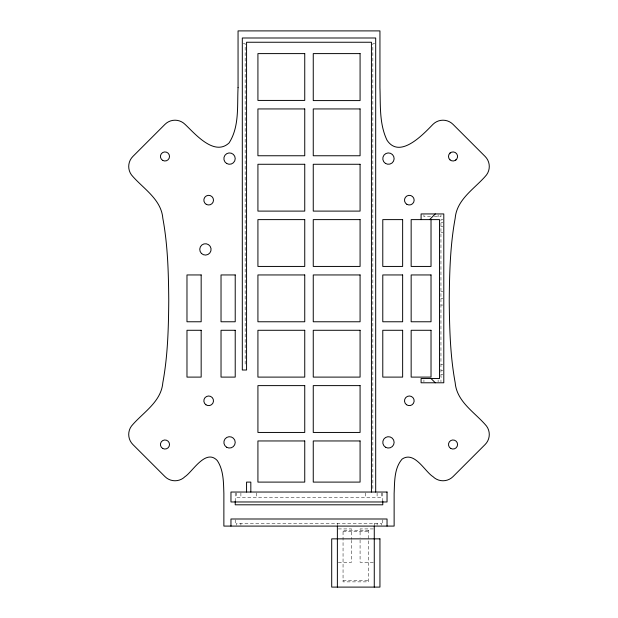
<?xml version="1.0" encoding="UTF-8"?>
<svg xmlns="http://www.w3.org/2000/svg" width="618" height="618" viewBox="0 0 618 618"><rect width="100%" height="100%" fill="white"/><g stroke="black" fill="none" stroke-linecap="round" stroke-linejoin="round"><path stroke-width="0.46" stroke-dasharray="3.09 2.32" d="M243.26 43.669L245.153 43.669L245.153 364.334L243.26 364.334M374.74 43.669L372.847 43.669L372.847 490.105M430.553 216.771L423.933 216.771L423.933 214.879M434.33 216.771L440.958 216.771L440.958 214.879M442.851 219.614L440.958 219.614L440.958 377.104L442.851 377.104M440.958 222.449L442.851 222.449M440.958 226.296L442.851 226.296M440.958 232.36L442.851 232.36M440.958 291.673L442.851 291.673M440.958 298.355L442.851 298.355M440.958 305.045L442.851 305.045M440.958 364.357L442.851 364.357M440.958 370.414L442.851 370.414M440.958 374.269L442.851 374.269M338.324 528.923L351.565 528.923L351.565 539.39M373.326 528.923L360.078 528.923L360.078 537.49M343.052 531.325L368.591 531.325M338.324 562.233L351.565 562.233L351.565 540.348M373.326 562.233L360.078 562.233L360.078 538.44M343.052 580.765L368.591 580.765M440.958 379.946L440.958 381.839M438.116 214.879L438.116 216.771M438.116 379.946L438.116 381.839M423.933 379.946L423.933 381.839M382.781 492.94L382.781 501.97M382.781 519.877L382.781 525.2M381.36 492.979L381.36 497.714L236.64 497.714L236.64 492.979M381.36 525.145L381.36 523.253L236.64 523.253L236.64 525.145M377.104 492.979L377.104 497.714M377.104 523.253L377.104 525.145M374.269 523.253L374.269 525.145M365.756 492.979L365.756 497.714M337.374 523.253L337.374 525.145M256.501 492.979L256.501 497.714M240.896 492.979L240.896 497.714M240.896 523.253L240.896 525.145M235.219 492.94L235.219 501.97M235.219 519.877L235.219 525.2M368.591 530.229L343.052 530.229L343.052 581.862L368.591 581.862L368.591 530.229"/><path stroke-width="0.93" d="M429.603 219.614L435.281 213.936M449.595 153.488L450.476 152.7M455.566 160.224L456.455 159.436M431.024 378.525L435.281 382.781M431.024 219.614L431.024 266.435L411.155 266.435L411.155 219.614L439.537 219.614L439.537 378.525L421.09 378.525L421.09 382.781L443.794 382.781L443.794 213.936L421.09 213.936L421.09 219.614M387.038 526.088L387.038 518.996L230.962 518.996L230.962 526.088M382.781 501.159L382.781 504.806L235.219 504.806L235.219 501.159M375.69 492.036L375.69 37.992L242.31 37.992L242.31 370.012L246.567 370.012L246.567 42.248L371.433 42.248L371.433 492.036M374.269 526.003L374.269 587.1M337.374 526.003L337.374 587.1M250.823 492.036L250.823 482.102L246.567 482.102L246.567 492.036M238.054 87.656C237.111 106.072 239.514 126.775 229.046 142.974C214.137 156.756 194.747 133.426 185.045 124.357A14.191 14.191 0 0 0 164.975 124.357L132.87 156.462A14.191 14.191 0 0 0 132.87 176.532C144.141 189.232 161.252 199.629 162.82 218.262C167.826 245.346 168.513 273.009 168.753 300.487C168.513 327.965 167.826 355.628 162.82 382.712C161.252 401.345 144.141 411.743 132.87 424.442A14.191 14.191 0 0 0 132.87 444.512L164.975 476.617A14.191 14.191 0 0 0 185.045 476.617C192.538 471.781 205.717 448.251 217.25 460.534C223.662 470.12 223.484 482.357 223.87 493.458L223.87 526.088L394.129 526.088L394.129 493.458C394.693 481.878 394.037 468.32 402.156 459.05C414.531 450.692 424.968 471.735 432.955 476.617A14.191 14.191 0 0 0 453.025 476.617L485.13 444.512A14.191 14.191 0 0 0 485.13 424.442C473.859 411.743 456.748 401.345 455.18 382.712C450.174 355.628 449.487 327.965 449.247 300.487C449.487 273.009 450.174 245.346 455.18 218.262C456.748 199.629 473.859 189.232 485.13 176.532A14.191 14.191 0 0 0 485.13 156.462L453.025 124.357A14.191 14.191 0 0 0 432.955 124.357C423.654 133.851 399.977 159.591 387.084 140.325C379.197 124.063 380.549 105.245 379.946 87.656L379.946 30.9L238.054 30.9L238.054 87.656M304.744 53.604L257.922 53.604L257.922 100.425L304.744 100.425L304.744 53.604M360.078 53.604L313.256 53.604L313.256 100.587L360.078 100.587L360.078 53.604M304.744 108.938L257.922 108.938L257.922 155.759L304.744 155.759L304.744 108.938M360.078 108.938L313.256 108.938L313.256 155.759L360.078 155.759L360.078 108.938M304.744 164.272L257.922 164.272L257.922 211.101L304.744 211.101L304.744 164.272M360.078 164.272L313.256 164.272L313.256 211.101L360.078 211.101L360.078 164.272M304.744 219.614L257.922 219.614L257.922 266.435L304.744 266.435L304.744 219.614M360.078 219.614L313.256 219.614L313.256 266.435L360.078 266.435L360.078 219.614M402.642 219.614L382.781 219.614L382.781 266.435L402.642 266.435L402.642 219.614M201.167 274.948L186.976 274.948L186.976 321.769L201.167 321.769L201.167 274.948M235.219 274.948L221.028 274.948L221.028 321.769L235.219 321.769L235.219 274.948M304.744 274.948L257.922 274.948L257.922 321.769L304.744 321.769L304.744 274.948M360.078 274.948L313.256 274.948L313.256 321.769L360.078 321.769L360.078 274.948M402.642 274.948L382.781 274.948L382.781 321.769L402.642 321.769L402.642 274.948M431.024 274.948L411.155 274.948L411.155 321.769L431.024 321.769L431.024 274.948M201.167 330.282L186.976 330.282L186.976 377.104L201.167 377.104L201.167 330.282M235.219 330.282L221.028 330.282L221.028 377.104L235.219 377.104L235.219 330.282M304.744 330.282L257.922 330.282L257.922 377.104L304.744 377.104L304.744 330.282M360.078 330.282L313.256 330.282L313.256 377.104L360.078 377.104L360.078 330.282M402.642 330.282L382.781 330.282L382.781 377.104L402.642 377.104L402.642 330.282M431.024 330.282L411.155 330.282L411.155 377.104L431.024 377.104L431.024 330.282M304.744 385.617L257.922 385.617L257.922 432.445L304.744 432.445L304.744 385.617M360.078 385.617L313.256 385.617L313.256 432.445L360.078 432.445L360.078 385.617M304.744 440.958L257.922 440.958L257.922 482.102L304.744 482.102L304.744 440.958M360.078 440.958L313.256 440.958L313.256 482.102L360.078 482.102L360.078 440.958M387.038 492.036L230.962 492.036L230.962 501.97L387.038 501.97L387.038 492.036M379.946 538.857L331.704 538.857L331.704 587.1L379.946 587.1L379.946 538.857M226.706 163.515A5.678 5.678 0 0 0 235.219 158.602A5.678 5.678 0 0 0 226.706 153.681A5.678 5.678 0 0 0 226.706 163.515M385.385 163.368A5.678 5.678 0 0 0 394.129 158.88A5.678 5.678 0 0 0 385.864 153.55A5.678 5.678 0 0 0 385.385 163.368M385.617 447.293A5.678 5.678 0 0 0 394.129 442.372A5.678 5.678 0 0 0 385.617 437.459A5.678 5.678 0 0 0 385.617 447.293M226.651 447.254A5.678 5.678 0 0 0 235.219 442.442A5.678 5.678 0 0 0 226.76 437.428A5.678 5.678 0 0 0 226.651 447.254M450.761 448.436A4.542 4.542 0 0 0 457.575 444.504A4.542 4.542 0 0 0 450.761 440.572A4.542 4.542 0 0 0 450.761 448.436M450.051 159.892A4.542 4.542 0 0 0 457.482 157.32A4.542 4.542 0 0 0 451.542 152.175A4.542 4.542 0 0 0 450.051 159.892M162.704 160.394A4.542 4.542 0 0 0 169.517 156.462A4.542 4.542 0 0 0 162.704 152.53A4.542 4.542 0 0 0 162.704 160.394M162.704 448.444A4.542 4.542 0 0 0 169.517 444.512A4.542 4.542 0 0 0 162.704 440.58A4.542 4.542 0 0 0 162.704 448.444M206.257 204.334A4.82 4.82 0 0 0 213.496 200.155A4.82 4.82 0 0 0 206.257 195.976A4.82 4.82 0 0 0 206.257 204.334M205.902 404.767A4.82 4.82 0 0 0 213.473 401.236A4.82 4.82 0 0 0 206.636 396.447A4.82 4.82 0 0 0 205.902 404.767M406.914 204.334A4.82 4.82 0 0 0 414.153 200.155A4.82 4.82 0 0 0 406.914 195.976A4.82 4.82 0 0 0 406.914 204.334M406.459 404.69A4.82 4.82 0 0 0 414.122 401.368A4.82 4.82 0 0 0 407.409 396.393A4.82 4.82 0 0 0 406.459 404.69M201.406 253.419A5.678 5.678 0 0 0 210.9 250.877A5.678 5.678 0 0 0 203.955 243.925A5.678 5.678 0 0 0 201.406 253.419"/></g></svg>
